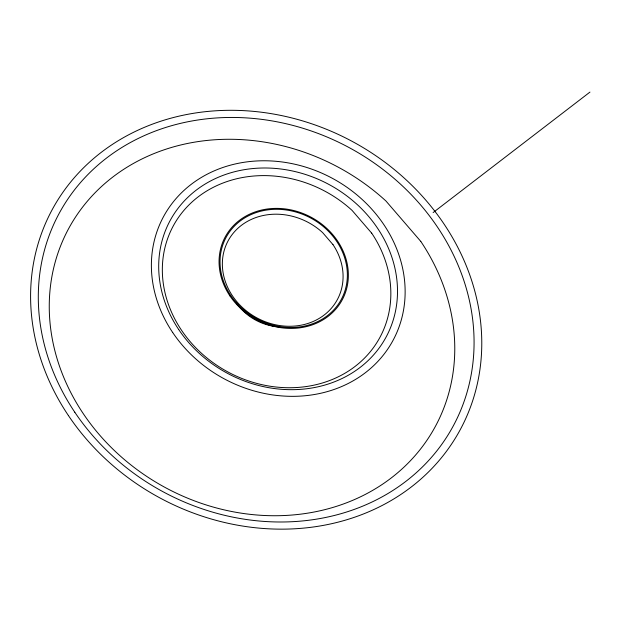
<?xml version="1.0" encoding="UTF-8"?>
<svg xmlns="http://www.w3.org/2000/svg" width="621" height="621" viewBox="0 0 621 621"><rect width="100%" height="100%" fill="white"/><g stroke="black" fill="none" stroke-linecap="round" stroke-linejoin="round"><path stroke-width="0.93" d="M433.116 212.576L589.95 92.094M279.807 326.91A50.324 43.975 28.2 0 1 235.91 302.295M420.782 241.39L385.944 201.002A208.338 182.038 28.2 0 0 57.443 254.641A208.338 182.038 28.2 0 0 282.532 515.593A208.338 182.038 28.2 0 0 420.782 241.39M371.692 233.147L352.06 210.387A117.4 102.581 28.2 0 0 166.948 240.614A117.4 102.581 28.2 0 0 293.787 387.659A117.4 102.581 28.2 0 0 371.692 233.147M332.965 244.596L322.594 232.572A62.022 54.198 28.2 0 0 224.794 248.54A62.022 54.198 28.2 0 0 291.808 326.235A62.022 54.198 28.2 0 0 332.965 244.596M172.654 332.445A130.363 113.907 28.2 0 0 391.96 342.318A130.363 113.907 28.2 0 0 270.166 160.909A130.363 113.907 28.2 0 0 172.654 332.445M178.716 329.549A122.694 107.2 28.2 0 0 385.113 338.841A122.694 107.2 28.2 0 0 270.484 168.12A122.694 107.2 28.2 0 0 178.716 329.549M229.886 295.86A66.439 58.056 28.2 0 0 341.651 300.898A66.439 58.056 28.2 0 0 279.574 208.446A66.439 58.056 28.2 0 0 229.886 295.86M230.709 295.441A65.415 57.155 28.2 0 0 340.758 300.393A65.415 57.155 28.2 0 0 279.644 209.37A65.415 57.155 28.2 0 0 230.709 295.441M68.411 415.542A231.796 202.539 28.2 0 0 458.352 433.093A231.796 202.539 28.2 0 0 241.786 110.546A231.796 202.539 28.2 0 0 68.411 415.542M74.823 412.266A223.886 195.623 28.2 0 0 451.451 429.22A223.886 195.623 28.2 0 0 242.283 117.687A223.886 195.623 28.2 0 0 74.823 412.266"/></g></svg>
